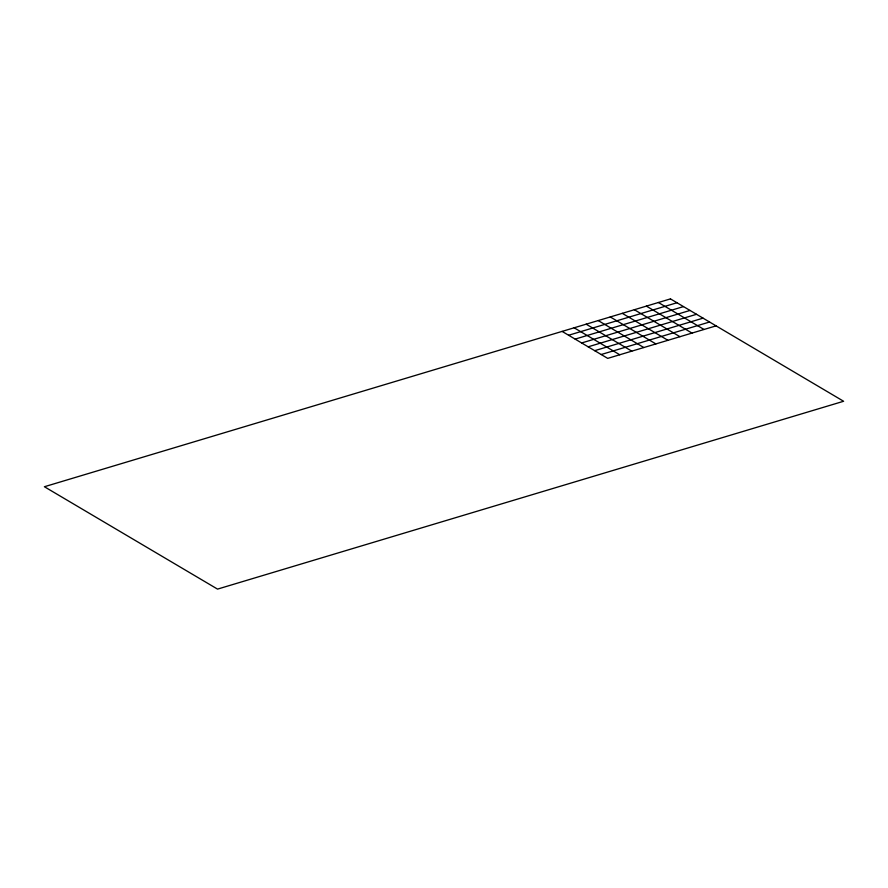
<?xml version="1.0" encoding="UTF-8"?>
<svg xmlns="http://www.w3.org/2000/svg" width="888" height="888" viewBox="0 0 888 888"><rect width="100%" height="100%" fill="white"/><g stroke="black" fill="none" stroke-linecap="round" stroke-linejoin="round"><path stroke-width="1.33" d="M568.62 335.253L676.978 302.741M575.135 339.105L683.494 306.593M581.651 342.957L690.009 310.445M588.167 346.808L696.525 314.296M594.683 350.671L703.041 318.148M601.198 354.523L709.556 322.011M716.072 325.863L607.714 358.375L562.104 331.402M658.419 302.508L704.029 329.47M646.386 306.116L691.996 333.089M634.343 309.723L679.953 336.696M622.299 313.342L667.92 340.304M610.267 316.949L655.877 343.922M598.223 320.568L643.833 347.53M586.18 324.176L631.801 351.149M574.148 327.794L619.757 354.756M670.462 298.89L44.4 486.735L217.538 589.11L843.6 401.265L670.462 298.89"/></g></svg>
